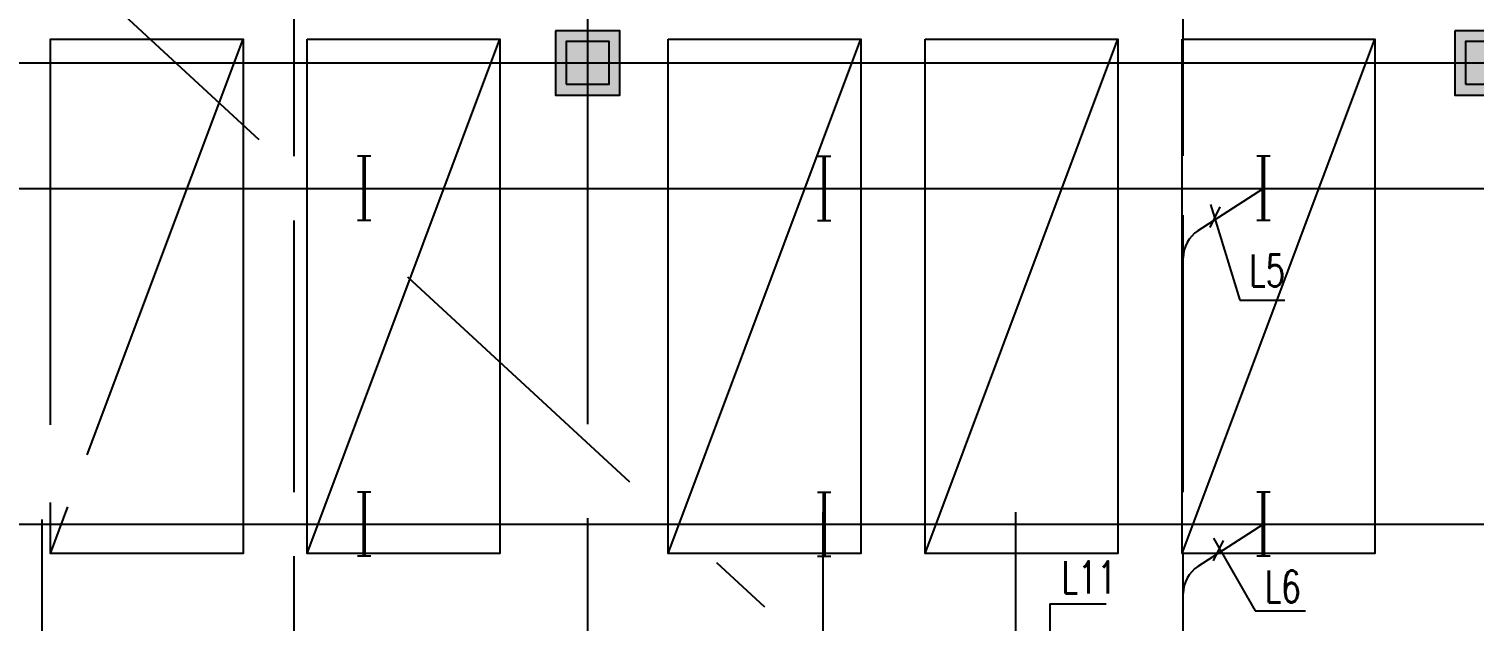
# Model space of a CAD drawing. Extents: x -170759 to 304867, y -311201 to 112352.
# Drawn here: x -78736 to -65236, y -115250 to -109720 of the extents above; entities that cross this region are included whole.
import ezdxf

# ---------------------------------------------------------------- set-up
doc = ezdxf.new("R2010")
doc.units = 0
doc.linetypes.add('DOTE', pattern=[2.42, 2, -0.2, 0.02, -0.2])
doc.layers.get('0').update_dxf_attribs({"linetype": 'CONTINUOUS'})
for name, color, linetype in [('DOTE', 251, 'CONTINUOUS'), ('EQUIP', 3, 'CONTINUOUS'), ('JJU', 251, 'CONTINUOUS'), ('WALL', 7, 'CONTINUOUS'), ('WIRE', 1, 'CONTINUOUS'), ('柱子', 170, 'CONTINUOUS'), ('标注', 7, 'CONTINUOUS')]:
    doc.layers.add(name, color=color, linetype=linetype)
doc.styles.add('HZFS', font='txt.shx', dxfattribs={"width": 0.8, "bigfont": 'msi_fsx.shx'})

# ---------------------------------------------------------------- blocks, each defined once
blk = doc.blocks.new('_LINKPT1')
blk.add_line((0, 0), (0, 0))
blk = doc.blocks.new('M_Y4YTM')
for p, q in [((-1.2, 0.25), (-1.2, -0.25)), ((-1.2, 0), (1.2, 0)), ((1.2, 0.25), (1.2, -0.25))]:
    blk.add_line(p, q)
at = {"const_width": 0.14}
blk.add_lwpolyline([(-1.2, 0), (1.2, 0)], dxfattribs=at)
at = {"xscale": 0.002, "yscale": 0.002, "zscale": 0.002}
for p in [(-1.2, 0), (0, 0), (1.2, 0)]:
    blk.add_blockref('_LINKPT1', p, dxfattribs=at)
at = {"width": 0.8, "flags": 9}
blk.add_attdef('A', (0, 0), '', height=0.00002, dxfattribs=at)

msp = doc.modelspace()

# ---------------------------------------------------------------- hatches: boundary and pattern name
at = {"layer": '柱子'}
for points in [[(-73816.48801, -109737.31182), (-73816.48801, -110337.31182), (-73216.48801, -110337.31182), (-73216.48801, -109737.31182)], [(-65416.48801, -109737.31182), (-65416.48801, -110337.31182), (-64816.48801, -110337.31182), (-64816.48801, -109737.31182)]]:
    msp.add_hatch(color=170, dxfattribs=at).paths.add_polyline_path(points)

# ---------------------------------------------------------------- linework, layer by layer
at = {"layer": 'DOTE', "color": 251, "linetype": 'DOTE', "ltscale": 0.5}
for p, q in [((-73516.48801, -113409.77428, 0), (-73516.48801, -85305.68629, 0)), ((-101387.93696, -110037.31182, 0), (-56268.66683, -110037.31182, 0)), ((-78616.48801, -114299.59487, 0), (-78616.48801, -120557.31182, 0)), ((-73516.48801, -118637.31182, 0), (-73516.48801, -114288.78244, 0)), ((-71316.48801, -120437.31182, 0), (-71316.48801, -114232.66433, 0)), ((-69516.48801, -120437.31182, 0), (-69516.48801, -114232.66433, 0))]:
    msp.add_line(p, q, dxfattribs=at)
at = {"layer": 'JJU', "color": 251}
for p, q in [((-78191.38653, -113697.53664, 0), (-76736.21682, -109817.08407, 0)), ((-76136.21682, -114617.08407, 0), (-74336.21682, -109817.08407, 0)), ((-72765.02618, -114617.08407, 0), (-70965.02618, -109817.08407, 0)), ((-70365.02618, -114617.08407, 0), (-68565.02618, -109817.08407, 0)), ((-67965.02618, -114617.08407, 0), (-66165.02618, -109817.08407, 0)), ((-78536.21682, -114617.08407, 0), (-78373.79833, -114183.9681, 0))]:
    msp.add_line(p, q, dxfattribs=at)
at = {"layer": 'JJU', "color": 251, "elevation": 0}
msp.add_lwpolyline([(-78536.21682, -113417.29269), (-78536.21682, -109817.08407), (-76736.21682, -109817.08407), (-76736.21682, -114617.08407), (-78536.21682, -114617.08407), (-78536.21682, -114143.69652)], dxfattribs=at)
for points in [[(-76136.21682, -109817.08407), (-74336.21682, -109817.08407), (-74336.21682, -114617.08407), (-76136.21682, -114617.08407)], [(-72765.02618, -109817.08407), (-70965.02618, -109817.08407), (-70965.02618, -114617.08407), (-72765.02618, -114617.08407)], [(-70365.02618, -109817.08407), (-68565.02618, -109817.08407), (-68565.02618, -114617.08407), (-70365.02618, -114617.08407)], [(-67965.02618, -109817.08407), (-66165.02618, -109817.08407), (-66165.02618, -114617.08407), (-67965.02618, -114617.08407)]]:
    msp.add_lwpolyline(points, close=True, dxfattribs=at)
at = {"layer": 'WALL', "elevation": 0}
for points in [[(-73716.48801, -110237.31182), (-73316.48801, -110237.31182), (-73316.48801, -109837.31182), (-73716.48801, -109837.31182)], [(-65316.48801, -110237.31182), (-64916.48801, -110237.31182), (-64916.48801, -109837.31182), (-65316.48801, -109837.31182)]]:
    msp.add_lwpolyline(points, close=True, dxfattribs=at)
at = {"layer": 'WIRE'}
for p, q in [((-76257.98374, -110909.46824, 0), (-76257.98374, -108462.31182, 0)), ((-67953.62505, -110903.57861), (-67953.62505, -108410.65469)), ((-76584.83249, -110756.87704), (-78788.02772, -108721.94264)), ((-96508.04682, -111209.46824, 0), (-58804.9292, -111209.46824, 0)), ((-67204.9292, -111209.46824, 0), (-67816.67165, -111605.54703, 0)), ((-76257.98374, -114044.46824, 0), (-76257.98374, -111509.46824, 0)), ((-67953.62505, -114044.46824), (-67953.62505, -111457.56173)), ((-73124.18408, -113953.23133), (-75198.09125, -112037.71109)), ((-96508.04682, -114344.46824, 0), (-58804.9292, -114344.46824, 0)), ((-67204.9292, -114344.46824, 0), (-67816.67165, -114740.54703, 0)), ((-76257.98374, -115488.14682, 0), (-76257.98374, -114644.46824, 0)), ((-71860.66075, -115120.25777), (-72310.24149, -114705.01209)), ((-67953.62505, -115984.40572), (-67953.62505, -114617.08407))]:
    msp.add_line(p, q, dxfattribs=at)
for centre in [(-67653.62505, -111857.37199, 0), (-67653.62505, -114992.37199, 0)]:
    msp.add_arc(centre, 300, 122.921444249, 180, dxfattribs=at)
at = {"layer": '柱子', "color": 170, "elevation": 0}
for points in [[(-73816.48801, -109737.31182), (-73816.48801, -110337.31182), (-73216.48801, -110337.31182), (-73216.48801, -109737.31182), (-73816.48801, -109737.31182)], [(-65416.48801, -109737.31182), (-65416.48801, -110337.31182), (-64816.48801, -110337.31182), (-64816.48801, -109737.31182), (-65416.48801, -109737.31182)]]:
    msp.add_lwpolyline(points, dxfattribs=at)
at = {"layer": '标注'}
for p, q in [((-67700.27349, -111360.89466, 0), (-67426.00825, -112251.64704, 0)), ((-67611.44643, -111381.64625, 0), (-67703.69545, -111572.87816, 0)), ((-67426.00825, -112251.64704, 0), (-67004.06126, -112251.64704, 0)), ((-67669.44406, -114475.93384, 0), (-67281.02377, -115154.82822, 0)), ((-67580.617, -114496.68542, 0), (-67672.86602, -114687.91733, 0)), ((-69199.06661, -115088.66888), (-69199.06661, -115733.9478)), ((-69199.06661, -115088.66888), (-68673.73394, -115088.66888)), ((-67281.02377, -115154.82822, 0), (-66810.15347, -115154.82822, 0))]:
    msp.add_line(p, q, dxfattribs=at)

# ---------------------------------------------------------------- block references
at = {"layer": 'EQUIP', "yscale": 250, "zscale": 250}
for p, xscale, rotation in [((-75604.9292, -111209.46824, 0), -250, 270), ((-71308.04682, -111209.46824, 0), 250, 90), ((-67204.9292, -111209.46824, 0), -250, 270), ((-75604.9292, -114344.46824, 0), 250, 270), ((-71308.04682, -114344.46824, 0), -250, 90), ((-67204.9292, -114344.46824, 0), 250, 270)]:
    msp.add_blockref('M_Y4YTM', p, dxfattribs=dict(at, xscale=xscale, rotation=rotation))

# ---------------------------------------------------------------- texts
at = {"layer": '标注', "linetype": 'Continuous', "style": 'HZFS', "width": 0.7}
for s, p in [('L5', (-67335.35312, -112124.99264, 0)), ('L11', (-69089.73425, -114990.59476)), ('L6', (-67190.36863, -115077.06382, 0))]:
    msp.add_text(s, height=300, dxfattribs=at).set_placement(p)

doc.saveas('drawing.dxf')
